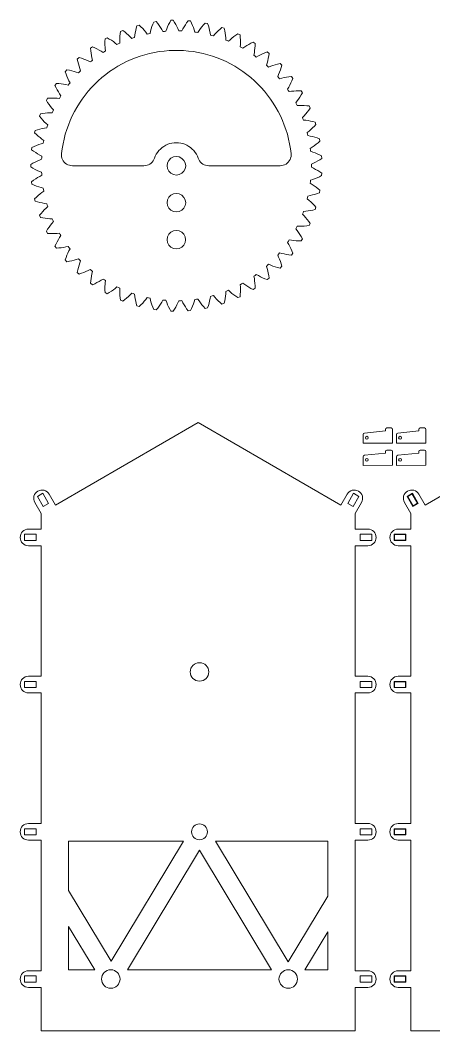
# Model space of a CAD drawing. Header units: inches. Extents: x 205 to 795, y 61 to 944.
# Drawn here: x 205 to 429, y 397 to 944 of the extents above; entities that cross this region are included whole.
import ezdxf

# ---------------------------------------------------------------- set-up
doc = ezdxf.new("R2010")
doc.units = ezdxf.units.IN
doc.header["$MEASUREMENT"] = 0
doc.layers.add('Layer 1', color=7, linetype='Continuous')

# ---------------------------------------------------------------- blocks, each defined once
blk = doc.blocks.new('block 3')
at = {"layer": 'Layer 1', "lineweight": 0}
for points in [[(366.4, 863.01), (365.25, 863.63), (364.14, 864.26), (362.98, 864.79), (362.98, 866.39), (364.14, 866.92), (365.25, 867.5), (366.4, 868.17), (367.51, 868.83), (368.62, 869.59), (368.54, 870.92), (367.34, 871.5), (366.14, 872.08), (364.98, 872.57), (363.78, 873.01), (362.58, 873.41), (362.49, 874.25), (362.36, 875.01), (363.43, 875.68), (364.49, 876.39), (365.56, 877.19), (366.58, 877.99), (367.6, 878.88), (367.38, 880.17), (366.09, 880.61), (364.85, 881.01), (363.6, 881.37), (362.36, 881.68), (361.12, 881.94), (360.94, 882.75), (360.76, 883.5), (361.74, 884.3), (362.72, 885.14), (363.65, 886.03), (364.58, 886.96), (365.47, 887.95), (365.11, 889.19), (363.78, 889.5), (362.49, 889.77), (361.21, 889.99), (359.96, 890.17), (358.72, 890.26), (358.4, 891.01), (358.14, 891.77), (359.03, 892.65), (360.72, 894.61), (361.52, 895.63), (362.32, 896.74), (361.78, 897.94), (360.45, 898.08), (359.12, 898.17), (357.83, 898.26), (356.54, 898.26), (355.3, 898.21), (354.94, 898.97), (354.54, 899.63), (355.34, 900.66), (356.05, 901.68), (356.76, 902.79), (357.47, 903.9), (358.09, 905.06), (357.43, 906.21), (356.09, 906.21), (354.81, 906.12), (353.47, 906.03), (352.23, 905.9), (350.99, 905.72), (350.5, 906.39), (350.1, 907.06), (350.72, 908.12), (351.34, 909.23), (351.92, 910.43), (352.45, 911.63), (352.94, 912.83), (352.14, 913.9), (350.85, 913.72), (349.52, 913.5), (348.28, 913.28), (347.03, 912.97), (345.79, 912.66), (345.25, 913.28), (344.77, 913.86), (345.25, 915.01), (345.74, 916.21), (346.19, 917.41), (346.54, 918.7), (346.94, 919.99), (346.01, 920.92), (344.72, 920.61), (343.43, 920.21), (342.19, 919.81), (340.99, 919.41), (339.83, 918.92), (339.21, 919.5), (338.64, 919.99), (339.03, 921.19), (339.34, 922.43), (339.66, 923.72), (339.88, 925.01), (340.1, 926.35), (339.08, 927.15), (337.83, 926.7), (336.59, 926.17), (335.44, 925.63), (334.28, 925.06), (333.17, 924.43), (332.5, 924.92), (331.88, 925.37), (332.11, 926.61), (332.28, 927.9), (332.42, 929.19), (332.5, 930.48), (332.55, 931.81), (331.44, 932.52), (330.24, 931.9), (329.13, 931.28), (328.02, 930.57), (326.95, 929.9), (325.93, 929.15), (325.17, 929.54), (324.51, 929.94), (324.59, 931.19), (324.59, 933.77), (324.51, 935.06), (324.42, 936.39), (323.22, 936.97), (322.11, 936.21), (321.04, 935.46), (320.02, 934.61), (319.08, 933.81), (318.15, 932.97), (317.35, 933.28), (316.64, 933.55), (316.6, 934.83), (316.46, 936.08), (316.29, 937.37), (316.06, 938.66), (315.8, 939.99), (314.55, 940.39), (313.53, 939.55), (312.55, 938.61), (311.67, 937.72), (310.78, 936.79), (309.98, 935.81), (309.18, 936.03), (308.42, 936.25), (308.2, 937.46), (307.93, 938.75), (307.62, 939.99), (307.22, 941.23), (306.82, 942.52), (305.53, 942.79), (304.65, 941.81), (303.76, 940.79), (302.96, 939.77), (302.2, 938.75), (301.54, 937.68), (300.69, 937.81), (299.94, 937.94), (299.58, 939.14), (299.14, 940.35), (298.69, 941.55), (298.16, 942.75), (297.58, 943.99), (296.29, 944.08), (295.49, 943.01), (294.78, 941.9), (294.11, 940.79), (293.49, 939.68), (292.92, 938.57), (292.07, 938.57), (291.32, 938.61), (290.78, 939.77), (290.25, 940.92), (289.63, 942.03), (288.96, 943.19), (288.25, 944.34), (286.96, 944.3), (286.3, 943.1), (285.72, 941.94), (285.19, 940.75), (284.7, 939.59), (284.25, 938.39), (283.41, 938.3), (282.65, 938.25), (282.03, 939.32), (281.32, 940.39), (280.56, 941.45), (279.81, 942.52), (278.97, 943.59), (277.68, 943.37), (277.14, 942.12), (276.7, 940.88), (276.3, 939.68), (275.99, 938.43), (275.68, 937.19), (274.88, 937.06), (274.12, 936.88), (273.32, 937.9), (272.52, 938.88), (271.68, 939.86), (270.75, 940.79), (269.81, 941.72), (268.52, 941.37), (268.21, 940.08), (267.9, 938.79), (267.64, 937.55), (267.46, 936.25), (267.32, 935.01), (266.52, 934.74), (265.77, 934.52), (264.93, 935.41), (263.99, 936.3), (263.01, 937.14), (261.99, 937.99), (260.93, 938.83), (259.73, 938.3), (259.55, 937.01), (259.37, 935.68), (259.28, 934.39), (259.24, 933.1), (259.24, 931.86), (258.48, 931.5), (257.77, 931.15), (256.84, 931.94), (255.82, 932.74), (254.75, 933.46), (253.64, 934.17), (252.49, 934.88), (251.33, 934.25), (251.29, 932.88), (251.29, 931.59), (251.46, 929.01), (251.64, 927.77), (250.93, 927.32), (250.26, 926.92), (249.2, 927.59), (248.09, 928.21), (246.93, 928.83), (245.78, 929.41), (244.53, 929.94), (243.47, 929.19), (243.6, 927.85), (243.78, 926.57), (244, 925.28), (244.22, 924.03), (244.53, 922.79), (243.91, 922.26), (243.29, 921.77), (242.13, 922.34), (240.98, 922.83), (239.78, 923.32), (238.53, 923.72), (237.25, 924.12), (236.27, 923.23), (236.58, 921.95), (236.89, 920.65), (237.25, 919.41), (237.65, 918.21), (238.09, 917.01), (237.51, 916.43), (236.98, 915.86), (235.78, 916.26), (234.54, 916.65), (233.29, 916.96), (232, 917.23), (230.67, 917.5), (229.83, 916.48), (230.27, 915.23), (230.72, 913.99), (231.25, 912.79), (231.78, 911.63), (232.36, 910.52), (231.87, 909.86), (231.38, 909.23), (230.14, 909.5), (228.89, 909.72), (227.61, 909.9), (226.32, 910.03), (224.98, 910.12), (224.23, 909.06), (224.8, 907.81), (225.43, 906.66), (226.05, 905.55), (226.76, 904.43), (227.43, 903.41), (227.03, 902.7), (226.63, 902.03), (225.38, 902.12), (224.1, 902.21), (221.47, 902.21), (220.14, 902.12), (219.56, 900.97), (220.27, 899.81), (221.03, 898.74), (221.78, 897.72), (222.59, 896.7), (223.43, 895.77), (223.07, 895.01), (222.76, 894.3), (221.52, 894.26), (220.23, 894.16), (218.94, 894.03), (217.65, 893.85), (216.32, 893.63), (215.88, 892.39), (216.72, 891.37), (217.57, 890.34), (218.45, 889.41), (219.39, 888.52), (220.32, 887.68), (220.05, 886.88), (219.83, 886.12), (218.58, 885.95), (217.34, 885.72), (216.05, 885.45), (214.81, 885.1), (213.52, 884.7), (213.21, 883.45), (214.19, 882.52), (215.16, 881.63), (216.14, 880.79), (217.16, 880.03), (218.19, 879.28), (218.05, 878.48), (217.92, 877.72), (216.68, 877.37), (215.48, 877.01), (214.23, 876.56), (213.03, 876.08), (211.79, 875.55), (211.61, 874.25), (212.68, 873.45), (213.79, 872.7), (214.85, 871.99), (215.96, 871.32), (217.07, 870.7), (217.03, 869.9), (216.99, 869.1), (215.79, 868.61), (214.63, 868.12), (213.48, 867.54), (212.32, 866.92), (211.17, 866.26), (211.17, 864.92), (212.32, 864.26), (213.48, 863.63), (214.63, 863.05), (215.79, 862.52), (216.99, 862.08), (217.03, 861.23), (217.07, 860.43), (215.96, 859.86), (214.85, 859.19), (213.79, 858.48), (212.68, 857.72), (211.61, 856.92), (211.79, 855.63), (213.03, 855.1), (214.23, 854.61), (215.48, 854.17), (216.68, 853.76), (217.92, 853.45), (218.05, 852.65), (218.19, 851.86), (217.16, 851.14), (216.14, 850.34), (215.16, 849.55), (214.19, 848.66), (213.21, 847.72), (213.52, 846.43), (214.81, 846.08), (216.05, 845.72), (217.34, 845.46), (218.58, 845.19), (219.83, 845.01), (220.09, 844.21), (220.32, 843.5), (219.39, 842.66), (218.45, 841.72), (217.57, 840.79), (216.72, 839.81), (215.88, 838.79), (216.32, 837.54), (217.65, 837.32), (218.94, 837.15), (220.23, 837.01), (221.52, 836.92), (222.76, 836.88), (223.07, 836.12), (223.43, 835.41), (222.59, 834.43), (221.78, 833.46), (221.03, 832.43), (220.27, 831.32), (219.56, 830.21), (220.14, 829.01), (221.47, 828.96), (222.81, 828.92), (224.1, 828.96), (225.38, 829.01), (226.63, 829.14), (227.03, 828.43), (227.43, 827.76), (226.76, 826.7), (226.05, 825.63), (225.43, 824.48), (224.8, 823.32), (224.23, 822.12), (224.98, 821.06), (226.32, 821.14), (227.61, 821.23), (228.89, 821.41), (230.14, 821.63), (231.38, 821.9), (231.87, 821.23), (232.36, 820.61), (231.78, 819.5), (231.25, 818.34), (230.72, 817.14), (230.27, 815.94), (229.83, 814.66), (230.67, 813.67), (232, 813.9), (233.29, 814.21), (234.54, 814.52), (235.78, 814.88), (236.98, 815.28), (237.56, 814.7), (238.09, 814.12), (237.65, 812.97), (237.25, 811.72), (236.89, 810.48), (236.58, 809.23), (236.27, 807.9), (237.25, 807.01), (238.53, 807.41), (239.78, 807.85), (240.98, 808.34), (242.13, 808.83), (243.29, 809.36), (243.91, 808.83), (244.53, 808.34), (244.22, 807.15), (244, 805.9), (243.78, 804.61), (243.6, 803.32), (243.47, 801.99), (244.53, 801.19), (245.78, 801.77), (246.93, 802.34), (248.09, 802.92), (249.2, 803.59), (250.26, 804.26), (250.97, 803.81), (251.64, 803.41), (251.46, 802.16), (251.29, 799.59), (251.29, 798.25), (251.33, 796.92), (252.49, 796.3), (253.64, 796.96), (254.75, 797.68), (255.82, 798.43), (256.84, 799.19), (257.77, 799.99), (258.53, 799.63), (259.24, 799.32), (259.24, 798.03), (259.28, 796.79), (259.37, 795.45), (259.55, 794.17), (259.73, 792.83), (260.93, 792.34), (261.99, 793.14), (263.01, 793.99), (263.99, 794.88), (264.93, 795.76), (265.77, 796.65), (266.57, 796.39), (267.32, 796.12), (267.46, 794.88), (267.64, 793.63), (267.9, 792.34), (268.21, 791.05), (268.52, 789.77), (269.81, 789.45), (270.75, 790.39), (271.68, 791.32), (272.52, 792.3), (273.32, 793.28), (274.12, 794.3), (274.92, 794.12), (275.68, 793.94), (275.99, 792.74), (276.3, 791.5), (276.7, 790.25), (277.14, 789.01), (277.68, 787.76), (278.97, 787.59), (279.81, 788.61), (280.56, 789.68), (281.32, 790.74), (282.03, 791.81), (282.65, 792.92), (283.5, 792.83), (284.25, 792.79), (284.7, 791.59), (285.19, 790.39), (285.72, 789.23), (286.3, 788.03), (286.96, 786.88), (288.25, 786.83), (288.96, 787.99), (289.63, 789.1), (290.25, 790.25), (290.78, 791.41), (291.32, 792.56), (292.12, 792.56), (292.92, 792.61), (293.49, 791.5), (294.11, 790.39), (294.78, 789.28), (295.49, 788.17), (296.29, 787.05), (297.58, 787.19), (298.16, 788.39), (298.69, 789.59), (299.14, 790.83), (299.58, 792.03), (299.94, 793.23), (300.74, 793.37), (301.54, 793.45), (302.2, 792.43), (302.96, 791.41), (303.76, 790.39), (304.65, 789.37), (305.53, 788.39), (306.82, 788.65), (307.22, 789.9), (307.62, 791.19), (307.93, 792.43), (308.2, 793.68), (308.42, 794.92), (309.22, 795.14), (309.98, 795.37), (310.78, 794.39), (311.67, 793.45), (312.55, 792.52), (313.53, 791.63), (314.55, 790.74), (315.8, 791.19), (316.06, 792.48), (316.29, 793.76), (316.46, 795.06), (316.6, 796.34), (316.64, 797.59), (317.4, 797.9), (318.15, 798.21), (319.08, 797.37), (320.02, 796.52), (321.04, 795.72), (322.11, 794.97), (323.22, 794.21), (324.42, 794.74), (324.51, 796.07), (324.59, 797.41), (324.59, 799.99), (324.51, 801.23), (325.22, 801.63), (325.93, 802.03), (326.95, 801.27), (328.02, 800.57), (329.13, 799.9), (330.24, 799.23), (331.44, 798.61), (332.55, 799.32), (332.5, 800.65), (332.42, 801.99), (332.28, 803.27), (332.11, 804.52), (331.88, 805.77), (332.55, 806.26), (333.17, 806.7), (334.28, 806.12), (335.44, 805.54), (336.59, 804.96), (337.83, 804.48), (339.08, 803.99), (340.1, 804.83), (339.88, 806.16), (339.66, 807.46), (339.34, 808.7), (339.03, 809.94), (338.64, 811.14), (339.26, 811.72), (339.83, 812.25), (340.99, 811.77), (342.19, 811.32), (343.43, 810.92), (344.72, 810.57), (346.01, 810.25), (346.94, 811.19), (346.54, 812.48), (346.19, 813.72), (345.74, 814.97), (345.25, 816.17), (344.77, 817.28), (345.3, 817.9), (345.79, 818.52), (347.03, 818.17), (348.28, 817.9), (349.52, 817.63), (350.85, 817.41), (352.14, 817.28), (352.94, 818.3), (352.45, 819.55), (351.92, 820.74), (351.34, 821.9), (350.72, 823.01), (350.1, 824.12), (350.54, 824.79), (350.99, 825.45), (352.23, 825.28), (353.47, 825.1), (354.81, 825.01), (356.09, 824.97), (357.43, 824.97), (358.09, 826.08), (357.47, 827.28), (356.76, 828.39), (356.05, 829.45), (355.34, 830.52), (354.54, 831.5), (354.94, 832.26), (355.3, 832.96), (356.54, 832.92), (357.83, 832.92), (359.12, 832.96), (360.45, 833.1), (361.78, 833.23), (362.32, 834.43), (361.52, 835.5), (360.72, 836.57), (359.87, 837.54), (359.03, 838.48), (358.14, 839.41), (358.45, 840.17), (358.72, 840.92), (359.96, 841.01), (361.21, 841.19), (362.49, 841.36), (363.78, 841.63), (365.11, 841.94), (365.47, 843.19), (364.58, 844.17), (363.65, 845.14), (362.72, 846.03), (361.74, 846.83), (360.76, 847.63), (360.94, 848.43), (361.12, 849.19), (362.36, 849.45), (363.6, 849.77), (364.85, 850.12), (366.09, 850.52), (367.38, 851.01), (367.6, 852.3), (366.58, 853.14), (365.56, 853.99), (364.49, 854.75), (363.43, 855.45), (362.36, 856.12), (362.49, 856.97), (362.58, 857.72), (363.78, 858.12), (364.98, 858.61), (366.14, 859.1), (367.34, 859.63), (368.54, 860.26), (368.62, 861.59), (367.51, 862.3), (366.4, 863.01)], [(352.01, 872.21), (351.65, 874.83), (351.21, 877.46), (350.68, 880.03), (350.01, 882.61), (349.21, 885.14), (348.32, 887.63), (347.34, 890.12), (346.23, 892.52), (345.08, 894.88), (343.74, 897.19), (342.37, 899.46), (340.9, 901.63), (339.3, 903.77), (337.66, 905.86), (335.88, 907.86), (334.06, 909.77), (332.15, 911.59), (330.15, 913.32), (328.1, 915.01), (325.97, 916.57), (323.75, 918.08), (321.48, 919.46), (319.17, 920.75), (316.82, 921.94), (314.42, 923.01), (311.93, 924.03), (309.44, 924.88), (306.91, 925.68), (304.33, 926.34), (301.76, 926.88), (299.14, 927.37), (296.52, 927.68), (293.85, 927.9), (291.23, 928.03), (288.56, 928.03), (285.94, 927.9), (283.28, 927.68), (280.65, 927.37), (278.03, 926.88), (275.46, 926.34), (272.88, 925.68), (270.35, 924.88), (267.86, 924.03), (265.37, 923.01), (262.97, 921.94), (260.62, 920.75), (258.31, 919.46), (256.04, 918.08), (253.82, 916.57), (251.69, 915.01), (249.64, 913.32), (247.64, 911.59), (245.73, 909.77), (243.91, 907.86), (242.13, 905.86), (240.49, 903.77), (238.89, 901.63), (237.42, 899.46), (236.05, 897.19), (234.71, 894.88), (233.56, 892.52), (232.45, 890.12), (231.47, 887.63), (230.58, 885.14), (229.78, 882.61), (229.12, 880.03), (228.58, 877.46), (228.14, 874.83), (227.78, 872.21)], [(301.71, 869.63), (301.27, 870.74), (300.74, 871.81), (300.07, 872.79), (299.36, 873.77), (298.51, 874.61), (297.63, 875.41), (296.65, 876.08), (295.63, 876.7), (294.56, 877.19), (293.41, 877.59), (292.25, 877.85), (291.1, 878.03), (289.9, 878.08), (288.7, 878.03), (287.54, 877.85), (286.39, 877.59), (285.23, 877.19), (284.16, 876.7), (283.14, 876.08), (282.16, 875.41), (281.28, 874.61), (280.43, 873.77), (279.72, 872.79), (279.05, 871.81), (278.52, 870.74), (278.08, 869.63)], [(227.74, 872.21), (227.69, 871.41), (227.78, 870.57), (228.01, 869.77), (228.32, 868.97), (228.72, 868.25), (229.25, 867.59), (229.83, 867.01), (230.49, 866.52), (231.25, 866.17), (232.05, 865.86), (232.85, 865.68), (233.69, 865.63)], [(272.39, 865.63), (273.23, 865.68), (274.03, 865.86), (274.79, 866.12), (275.54, 866.52), (276.21, 867.01), (276.79, 867.54), (277.32, 868.21), (277.72, 868.92), (278.08, 869.68)], [(294.69, 863.99), (293.98, 862.61), (292.87, 861.5), (291.45, 860.83), (289.9, 860.57), (288.39, 860.83), (286.96, 861.54), (285.9, 862.65), (285.19, 864.08), (284.92, 865.59), (285.19, 867.15), (285.9, 868.52), (287.01, 869.63), (288.43, 870.35), (289.98, 870.57), (291.49, 870.35), (292.92, 869.59), (293.98, 868.48), (294.69, 867.1), (294.96, 865.54), (294.69, 863.99)], [(294.96, 865.54), (294.69, 863.99), (293.98, 862.61), (292.87, 861.5), (291.45, 860.83), (289.9, 860.57), (288.39, 860.83), (286.96, 861.54), (285.9, 862.65), (285.19, 864.08), (284.92, 865.59), (285.19, 867.15), (285.9, 868.52), (287.01, 869.63), (288.43, 870.35), (289.98, 870.57), (291.49, 870.35), (292.92, 869.59), (293.98, 868.48), (294.69, 867.1), (294.96, 865.54)], [(294.96, 865.54), (294.69, 863.99), (293.98, 862.61), (292.87, 861.5), (291.45, 860.83), (289.9, 860.57), (288.39, 860.83), (286.96, 861.54), (285.9, 862.65), (285.19, 864.08), (284.92, 865.59), (285.19, 867.15), (285.9, 868.52), (287.01, 869.63), (288.43, 870.35), (289.98, 870.57), (291.49, 870.35), (292.92, 869.59), (293.98, 868.48), (294.69, 867.1), (294.96, 865.54)], [(301.71, 869.68), (302.07, 868.92), (302.47, 868.21), (303, 867.54), (303.58, 867.01), (304.25, 866.52), (305, 866.12), (305.76, 865.86), (306.56, 865.68), (307.4, 865.63)], [(346.05, 865.63), (346.9, 865.68), (347.7, 865.86), (348.5, 866.17), (349.25, 866.52), (349.92, 867.01), (350.5, 867.59), (351.03, 868.25), (351.43, 868.97), (351.74, 869.77), (351.96, 870.57), (352.05, 871.41), (352.01, 872.21)], [(233.69, 865.59), (272.39, 865.59)], [(307.4, 865.59), (346.05, 865.59)], [(294.96, 845.54), (294.69, 843.99), (293.98, 842.61), (292.87, 841.5), (291.45, 840.83), (289.9, 840.57), (288.39, 840.83), (286.96, 841.54), (285.9, 842.65), (285.19, 844.08), (284.92, 845.59), (285.19, 847.15), (285.9, 848.52), (287.01, 849.63), (288.43, 850.34), (289.98, 850.57), (291.49, 850.34), (292.92, 849.59), (293.98, 848.48), (294.69, 847.1), (294.96, 845.54)], [(294.92, 825.54), (294.65, 823.99), (293.94, 822.61), (292.83, 821.5), (291.41, 820.83), (289.85, 820.57), (288.34, 820.83), (286.92, 821.54), (285.85, 822.65), (285.14, 824.08), (284.88, 825.59), (285.14, 827.15), (285.85, 828.52), (286.96, 829.63), (288.38, 830.34), (289.94, 830.57), (291.45, 830.34), (292.87, 829.59), (293.94, 828.48), (294.65, 827.1), (294.92, 825.54)]]:
    blk.add_lwpolyline(points, dxfattribs=at)

msp = doc.modelspace()

# ---------------------------------------------------------------- linework, layer by layer
at = {"layer": 'Layer 1', "lineweight": 0}
for points in [[(217.85, 681.2), (214.69, 686.67), (217.57, 688.33), (220.73, 682.86), (217.85, 681.2)], [(382.7, 682.86), (385.86, 688.33), (388.73, 686.67), (385.57, 681.2), (382.7, 682.86)], [(417.91, 681.2), (414.75, 686.67), (417.62, 688.33), (420.78, 682.86), (417.91, 681.2)], [(419.26, 682.17), (420.56, 682.92), (417.56, 688.11), (414.96, 686.61), (417.96, 681.42), (419.26, 682.17)], [(417.5, 687.9), (420.34, 682.97), (418.02, 681.63), (415.18, 686.55), (417.5, 687.9)], [(214.07, 662.84), (207.75, 662.84), (207.75, 666.16), (214.07, 666.16), (214.07, 662.84)], [(389.35, 666.16), (395.67, 666.16), (395.67, 662.84), (389.35, 662.84), (389.35, 666.16)], [(414.12, 662.84), (407.81, 662.84), (407.81, 666.16), (414.12, 666.16), (414.12, 662.84)], [(413.96, 664.5), (413.96, 666), (407.97, 666), (407.97, 663), (413.96, 663), (413.96, 664.5)], [(214.07, 583.17), (207.75, 583.17), (207.75, 586.49), (214.07, 586.49), (214.07, 583.17)], [(389.35, 586.49), (395.67, 586.49), (395.67, 583.17), (389.35, 583.17), (389.35, 586.49)], [(414.12, 583.17), (407.81, 583.17), (407.81, 586.49), (414.12, 586.49), (414.12, 583.17)], [(413.96, 584.83), (413.96, 586.33), (407.97, 586.33), (407.97, 583.33), (413.96, 583.33), (413.96, 584.83)], [(214.07, 503.51), (207.75, 503.51), (207.75, 506.82), (214.07, 506.82), (214.07, 503.51)], [(389.35, 506.82), (395.67, 506.82), (395.67, 503.51), (389.35, 503.51), (389.35, 506.82)], [(414.12, 503.51), (407.81, 503.51), (407.81, 506.82), (414.12, 506.82), (414.12, 503.51)], [(413.96, 505.16), (413.96, 506.66), (407.97, 506.66), (407.97, 503.66), (413.96, 503.66), (413.96, 505.16)], [(231.58, 500.16), (293.76, 500.16), (254.58, 435.18), (231.58, 473.36), (231.58, 500.16)], [(371.85, 470.33), (350.45, 434.85), (311.09, 500.16), (371.85, 500.16), (371.85, 470.33)], [(263.43, 430.5), (302.43, 495.17), (341.39, 430.5), (263.43, 430.5)], [(231.58, 430.5), (231.58, 453.98), (245.73, 430.5), (231.58, 430.5)], [(371.85, 430.5), (359.51, 430.5), (371.85, 450.97), (371.85, 430.5)], [(214.07, 423.84), (207.75, 423.84), (207.75, 427.16), (214.07, 427.16), (214.07, 423.84)], [(395.67, 423.84), (389.35, 423.84), (389.35, 427.16), (395.67, 427.16), (395.67, 423.84)], [(414.12, 423.84), (407.81, 423.84), (407.81, 427.16), (414.12, 427.16), (414.12, 423.84)], [(413.96, 425.5), (413.96, 427), (407.97, 427), (407.97, 424), (413.96, 424), (413.96, 425.5)]]:
    msp.add_lwpolyline(points, dxfattribs=at)
for points, knots in [([(393.51, 430), (393.51, 430), (386.71, 430), (386.71, 430), (386.71, 430), (386.71, 500.66), (386.71, 500.66), (386.71, 500.66), (393.51, 500.66), (393.51, 500.66), (396, 500.66), (398.01, 502.68), (398.01, 505.17), (398.01, 507.65), (396, 509.67), (393.51, 509.67), (393.51, 509.67), (386.71, 509.67), (386.71, 509.67), (386.71, 509.67), (386.71, 580.33), (386.71, 580.33), (386.71, 580.33), (393.51, 580.33), (393.51, 580.33), (396, 580.33), (398.01, 582.35), (398.01, 584.83), (398.01, 587.32), (396, 589.33), (393.51, 589.33), (393.51, 589.33), (386.71, 589.33), (386.71, 589.33), (386.71, 589.33), (386.71, 660), (386.71, 660), (386.71, 660), (393.51, 660), (393.51, 660), (396, 660), (398.01, 662.01), (398.01, 664.5), (398.01, 666.98), (396, 669), (393.51, 669), (393.51, 669), (386.71, 669), (386.71, 669), (386.71, 669), (386.71, 677.49), (386.71, 677.49), (386.71, 677.49), (390.11, 683.38), (390.11, 683.38), (391.36, 685.53), (390.62, 688.29), (388.47, 689.53), (386.31, 690.77), (383.56, 690.03), (382.32, 687.88), (382.32, 687.88), (378.92, 681.99), (378.92, 681.99), (378.92, 681.99), (301.71, 726.57), (301.71, 726.57), (301.71, 726.57), (224.51, 681.99), (224.51, 681.99), (224.51, 681.99), (221.11, 687.88), (221.11, 687.88), (219.86, 690.03), (217.11, 690.77), (214.96, 689.53), (212.81, 688.29), (212.07, 685.53), (213.31, 683.38), (213.31, 683.38), (216.71, 677.49), (216.71, 677.49), (216.71, 677.49), (216.71, 669), (216.71, 669), (216.71, 669), (209.91, 669), (209.91, 669), (207.43, 669), (205.41, 666.98), (205.41, 664.5), (205.41, 662.01), (207.43, 660), (209.91, 660), (209.91, 660), (216.71, 660), (216.71, 660), (216.71, 660), (216.71, 589.33), (216.71, 589.33), (216.71, 589.33), (209.91, 589.33), (209.91, 589.33), (207.43, 589.33), (205.41, 587.32), (205.41, 584.83), (205.41, 582.35), (207.43, 580.33), (209.91, 580.33), (209.91, 580.33), (216.71, 580.33), (216.71, 580.33), (216.71, 580.33), (216.71, 509.66), (216.71, 509.66), (216.71, 509.66), (209.91, 509.66), (209.91, 509.66), (207.43, 509.66), (205.41, 507.65), (205.41, 505.16), (205.41, 502.68), (207.43, 500.66), (209.91, 500.66), (209.91, 500.66), (216.71, 500.66), (216.71, 500.66), (216.71, 500.66), (216.71, 430), (216.71, 430), (216.71, 430), (209.91, 430), (209.91, 430), (207.43, 430), (205.41, 427.98), (205.41, 425.5), (205.41, 423.01), (207.43, 421), (209.91, 421), (209.91, 421), (216.71, 421), (216.71, 421), (216.71, 421), (216.71, 397.5), (216.71, 397.5), (216.71, 397.5), (386.71, 397.5), (386.71, 397.5), (386.71, 397.5), (386.71, 402), (386.71, 402), (386.71, 402), (386.71, 405), (386.71, 405), (386.71, 405), (386.71, 421), (386.71, 421), (386.71, 421), (393.51, 421), (393.51, 421), (396, 421), (398.01, 423.01), (398.01, 425.5), (398.01, 427.98), (396, 430), (393.51, 430)], [0, 0, 0, 0, 1, 1, 1, 2, 2, 2, 3, 3, 3, 4, 4, 4, 5, 5, 5, 6, 6, 6, 7, 7, 7, 8, 8, 8, 9, 9, 9, 10, 10, 10, 11, 11, 11, 12, 12, 12, 13, 13, 13, 14, 14, 14, 15, 15, 15, 16, 16, 16, 17, 17, 17, 18, 18, 18, 19, 19, 19, 20, 20, 20, 21, 21, 21, 22, 22, 22, 23, 23, 23, 24, 24, 24, 25, 25, 25, 26, 26, 26, 27, 27, 27, 28, 28, 28, 29, 29, 29, 30, 30, 30, 31, 31, 31, 32, 32, 32, 33, 33, 33, 34, 34, 34, 35, 35, 35, 36, 36, 36, 37, 37, 37, 38, 38, 38, 39, 39, 39, 40, 40, 40, 41, 41, 41, 42, 42, 42, 43, 43, 43, 44, 44, 44, 45, 45, 45, 46, 46, 46, 47, 47, 47, 48, 48, 48, 49, 49, 49, 50, 50, 50, 51, 51, 51, 52, 52, 52, 53, 53, 53, 54, 54, 54, 55, 55, 55, 55]), ([(390.99, 715.43), (390.99, 715.43), (390.99, 720.23), (390.99, 720.23), (391.05, 720.59), (391.34, 720.88), (391.71, 720.95), (391.71, 720.95), (403.1, 722.06), (403.1, 722.06), (403.1, 722.06), (403.1, 723.02), (403.1, 723.02), (403.17, 723.38), (403.46, 723.67), (403.82, 723.74), (403.82, 723.74), (406.23, 723.74), (406.23, 723.74), (406.59, 723.67), (406.88, 723.38), (406.95, 723.02), (406.95, 723.02), (406.95, 715.52), (406.95, 715.52), (406.95, 715.52), (390.99, 715.43), (390.99, 715.43)], [0, 0, 0, 0, 1, 1, 1, 2, 2, 2, 3, 3, 3, 4, 4, 4, 5, 5, 5, 6, 6, 6, 7, 7, 7, 8, 8, 8, 9, 9, 9, 9]), ([(593.57, 430), (593.57, 430), (586.77, 430), (586.77, 430), (586.77, 430), (586.77, 500.66), (586.77, 500.66), (586.77, 500.66), (593.57, 500.66), (593.57, 500.66), (596.05, 500.66), (598.07, 502.68), (598.07, 505.17), (598.07, 507.65), (596.05, 509.67), (593.57, 509.67), (593.57, 509.67), (586.77, 509.67), (586.77, 509.67), (586.77, 509.67), (586.77, 580.33), (586.77, 580.33), (586.77, 580.33), (593.56, 580.33), (593.56, 580.33), (596.05, 580.33), (598.07, 582.35), (598.07, 584.83), (598.07, 587.32), (596.05, 589.33), (593.56, 589.33), (593.56, 589.33), (586.77, 589.33), (586.77, 589.33), (586.77, 589.33), (586.77, 660), (586.77, 660), (586.77, 660), (593.56, 660), (593.56, 660), (596.05, 660), (598.07, 662.01), (598.07, 664.5), (598.07, 666.98), (596.05, 669), (593.56, 669), (593.56, 669), (586.77, 669), (586.77, 669), (586.77, 669), (586.77, 677.49), (586.77, 677.49), (586.77, 677.49), (590.17, 683.38), (590.17, 683.38), (591.41, 685.53), (590.67, 688.29), (588.52, 689.53), (586.37, 690.77), (583.61, 690.03), (582.37, 687.88), (582.37, 687.88), (578.97, 681.99), (578.97, 681.99), (578.97, 681.99), (501.77, 726.57), (501.77, 726.57), (501.77, 726.57), (424.56, 681.99), (424.56, 681.99), (424.56, 681.99), (421.16, 687.88), (421.16, 687.88), (419.92, 690.03), (417.16, 690.77), (415.01, 689.53), (412.86, 688.29), (412.12, 685.53), (413.37, 683.38), (413.37, 683.38), (416.77, 677.49), (416.77, 677.49), (416.77, 677.49), (416.77, 669), (416.77, 669), (416.77, 669), (409.97, 669), (409.97, 669), (407.48, 669), (405.47, 666.98), (405.47, 664.5), (405.47, 662.01), (407.48, 660), (409.97, 660), (409.97, 660), (416.77, 660), (416.77, 660), (416.77, 660), (416.77, 589.33), (416.77, 589.33), (416.77, 589.33), (409.97, 589.33), (409.97, 589.33), (407.48, 589.33), (405.47, 587.32), (405.47, 584.83), (405.47, 582.35), (407.48, 580.33), (409.97, 580.33), (409.97, 580.33), (416.77, 580.33), (416.77, 580.33), (416.77, 580.33), (416.77, 509.66), (416.77, 509.66), (416.77, 509.66), (409.97, 509.66), (409.97, 509.66), (407.48, 509.66), (405.47, 507.65), (405.47, 505.16), (405.47, 502.68), (407.48, 500.66), (409.97, 500.66), (409.97, 500.66), (416.77, 500.66), (416.77, 500.66), (416.77, 500.66), (416.77, 430), (416.77, 430), (416.77, 430), (409.97, 430), (409.97, 430), (407.48, 430), (405.47, 427.98), (405.47, 425.5), (405.47, 423.01), (407.48, 421), (409.97, 421), (409.97, 421), (416.77, 421), (416.77, 421), (416.77, 421), (416.77, 397.5), (416.77, 397.5), (416.77, 397.5), (586.77, 397.5), (586.77, 397.5), (586.77, 397.5), (586.77, 402), (586.77, 402), (586.77, 402), (586.77, 405), (586.77, 405), (586.77, 405), (586.77, 421), (586.77, 421), (586.77, 421), (593.57, 421), (593.57, 421), (596.05, 421), (598.07, 423.01), (598.07, 425.5), (598.07, 427.98), (596.05, 430), (593.57, 430)], [0, 0, 0, 0, 1, 1, 1, 2, 2, 2, 3, 3, 3, 4, 4, 4, 5, 5, 5, 6, 6, 6, 7, 7, 7, 8, 8, 8, 9, 9, 9, 10, 10, 10, 11, 11, 11, 12, 12, 12, 13, 13, 13, 14, 14, 14, 15, 15, 15, 16, 16, 16, 17, 17, 17, 18, 18, 18, 19, 19, 19, 20, 20, 20, 21, 21, 21, 22, 22, 22, 23, 23, 23, 24, 24, 24, 25, 25, 25, 26, 26, 26, 27, 27, 27, 28, 28, 28, 29, 29, 29, 30, 30, 30, 31, 31, 31, 32, 32, 32, 33, 33, 33, 34, 34, 34, 35, 35, 35, 36, 36, 36, 37, 37, 37, 38, 38, 38, 39, 39, 39, 40, 40, 40, 41, 41, 41, 42, 42, 42, 43, 43, 43, 44, 44, 44, 45, 45, 45, 46, 46, 46, 47, 47, 47, 48, 48, 48, 49, 49, 49, 50, 50, 50, 51, 51, 51, 52, 52, 52, 53, 53, 53, 54, 54, 54, 55, 55, 55, 55]), ([(408.99, 715.43), (408.99, 715.43), (408.99, 720.23), (408.99, 720.23), (409.05, 720.59), (409.34, 720.88), (409.71, 720.95), (409.71, 720.95), (421.11, 722.06), (421.11, 722.06), (421.11, 722.06), (421.11, 723.02), (421.11, 723.02), (421.17, 723.38), (421.46, 723.67), (421.83, 723.74), (421.83, 723.74), (424.23, 723.74), (424.23, 723.74), (424.59, 723.67), (424.88, 723.38), (424.95, 723.02), (424.95, 723.02), (424.95, 715.52), (424.95, 715.52), (424.95, 715.52), (408.99, 715.43), (408.99, 715.43)], [0, 0, 0, 0, 1, 1, 1, 2, 2, 2, 3, 3, 3, 4, 4, 4, 5, 5, 5, 6, 6, 6, 7, 7, 7, 8, 8, 8, 9, 9, 9, 9]), ([(392.97, 719.21), (393.4, 719.21), (393.75, 718.86), (393.75, 718.43), (393.75, 718), (393.4, 717.65), (392.97, 717.65), (392.53, 717.65), (392.19, 718), (392.19, 718.43), (392.19, 718.86), (392.53, 719.21), (392.97, 719.21)], [0, 0, 0, 0, 1, 1, 1, 2, 2, 2, 3, 3, 3, 4, 4, 4, 4]), ([(410.97, 719.21), (411.4, 719.21), (411.75, 718.86), (411.75, 718.43), (411.75, 718), (411.4, 717.65), (410.97, 717.65), (410.53, 717.65), (410.19, 718), (410.19, 718.43), (410.19, 718.86), (410.53, 719.21), (410.97, 719.21)], [0, 0, 0, 0, 1, 1, 1, 2, 2, 2, 3, 3, 3, 4, 4, 4, 4]), ([(390.99, 703.44), (390.99, 703.44), (390.99, 708.23), (390.99, 708.23), (391.05, 708.6), (391.34, 708.89), (391.71, 708.95), (391.71, 708.95), (403.1, 710.06), (403.1, 710.06), (403.1, 710.06), (403.1, 711.03), (403.1, 711.03), (403.17, 711.39), (403.46, 711.68), (403.82, 711.75), (403.82, 711.75), (406.23, 711.75), (406.23, 711.75), (406.59, 711.68), (406.88, 711.39), (406.95, 711.03), (406.95, 711.03), (406.95, 703.53), (406.95, 703.53), (406.95, 703.53), (390.99, 703.44), (390.99, 703.44)], [0, 0, 0, 0, 1, 1, 1, 2, 2, 2, 3, 3, 3, 4, 4, 4, 5, 5, 5, 6, 6, 6, 7, 7, 7, 8, 8, 8, 9, 9, 9, 9]), ([(408.99, 703.44), (408.99, 703.44), (408.99, 708.23), (408.99, 708.23), (409.05, 708.6), (409.34, 708.89), (409.71, 708.95), (409.71, 708.95), (421.11, 710.06), (421.11, 710.06), (421.11, 710.06), (421.11, 711.03), (421.11, 711.03), (421.17, 711.39), (421.46, 711.68), (421.83, 711.75), (421.83, 711.75), (424.23, 711.75), (424.23, 711.75), (424.59, 711.68), (424.88, 711.39), (424.95, 711.03), (424.95, 711.03), (424.95, 703.53), (424.95, 703.53), (424.95, 703.53), (408.99, 703.44), (408.99, 703.44)], [0, 0, 0, 0, 1, 1, 1, 2, 2, 2, 3, 3, 3, 4, 4, 4, 5, 5, 5, 6, 6, 6, 7, 7, 7, 8, 8, 8, 9, 9, 9, 9]), ([(392.97, 707.22), (393.4, 707.22), (393.75, 706.87), (393.75, 706.44), (393.75, 706), (393.4, 705.66), (392.97, 705.66), (392.53, 705.66), (392.19, 706), (392.19, 706.44), (392.19, 706.87), (392.53, 707.22), (392.97, 707.22)], [0, 0, 0, 0, 1, 1, 1, 2, 2, 2, 3, 3, 3, 4, 4, 4, 4]), ([(410.97, 707.22), (411.4, 707.22), (411.75, 706.87), (411.75, 706.44), (411.75, 706), (411.4, 705.66), (410.97, 705.66), (410.53, 705.66), (410.19, 706), (410.19, 706.44), (410.19, 706.87), (410.53, 707.22), (410.97, 707.22)], [0, 0, 0, 0, 1, 1, 1, 2, 2, 2, 3, 3, 3, 4, 4, 4, 4]), ([(302.44, 596.69), (305.2, 596.69), (307.44, 594.45), (307.44, 591.69), (307.44, 588.93), (305.2, 586.69), (302.44, 586.69), (299.68, 586.69), (297.44, 588.93), (297.44, 591.69), (297.44, 594.45), (299.68, 596.69), (302.44, 596.69)], [0, 0, 0, 0, 1, 1, 1, 2, 2, 2, 3, 3, 3, 4, 4, 4, 4]), ([(298.19, 505.16), (298.19, 507.51), (300.09, 509.41), (302.44, 509.41), (304.79, 509.41), (306.69, 507.51), (306.69, 505.16), (306.69, 502.82), (304.79, 500.91), (302.44, 500.91), (300.09, 500.91), (298.19, 502.82), (298.19, 505.16)], [0, 0, 0, 0, 1, 1, 1, 2, 2, 2, 3, 3, 3, 4, 4, 4, 4]), ([(254.44, 420.5), (251.68, 420.5), (249.44, 422.74), (249.44, 425.5), (249.44, 428.26), (251.68, 430.5), (254.44, 430.5), (257.2, 430.5), (259.44, 428.26), (259.44, 425.5), (259.44, 422.74), (257.2, 420.5), (254.44, 420.5)], [0, 0, 0, 0, 1, 1, 1, 2, 2, 2, 3, 3, 3, 4, 4, 4, 4]), ([(350.44, 420.5), (347.68, 420.5), (345.44, 422.74), (345.44, 425.5), (345.44, 428.26), (347.68, 430.5), (350.44, 430.5), (353.2, 430.5), (355.44, 428.26), (355.44, 425.5), (355.44, 422.74), (353.2, 420.5), (350.44, 420.5)], [0, 0, 0, 0, 1, 1, 1, 2, 2, 2, 3, 3, 3, 4, 4, 4, 4])]:
    msp.add_open_spline(points, degree=3, knots=knots, dxfattribs=at)

# ---------------------------------------------------------------- block references
at = {"layer": 'Layer 1'}
msp.add_blockref('block 3', (0, 0), dxfattribs=at)

doc.saveas('drawing.dxf')
